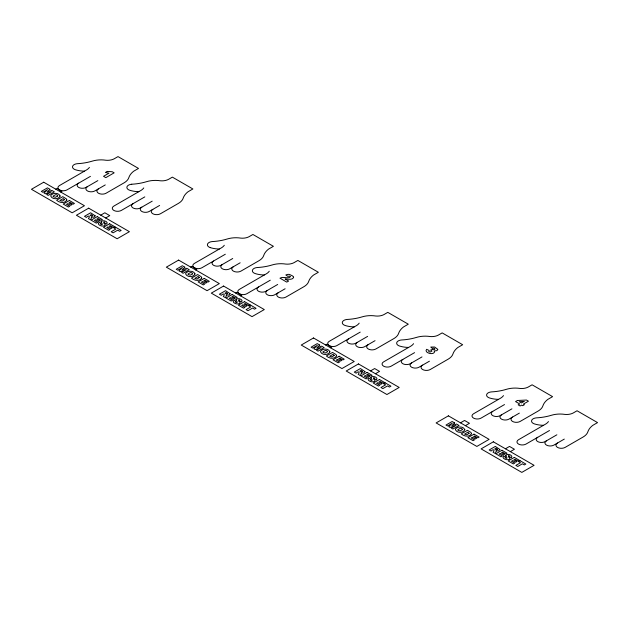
<?xml version="1.0" encoding="UTF-8"?>
<svg xmlns="http://www.w3.org/2000/svg" width="629" height="629" viewBox="0 0 629 629"><rect width="100%" height="100%" fill="white"/><g stroke="black" fill="none" stroke-linecap="round" stroke-linejoin="round"><path stroke-width="0.94" d="M55.792 189.187L57.019 188.48L61.925 191.31L60.699 192.018M90.434 176.356L66.981 189.895A5.307 3.066 0 0 1 59.472 189.895A5.307 3.066 0 0 1 59.472 185.563L86.409 170.011A13.437 7.76 0 0 0 89.404 167.385M97.841 180.625L86.087 187.411A5.236 3.019 0 0 1 78.68 187.411A5.236 3.019 0 0 1 78.68 183.141M105.271 184.918L94.861 190.925A5.252 3.035 0 0 1 87.431 190.925A5.252 3.035 0 0 1 87.431 186.632M100.758 215.149L104.846 212.783L109.753 215.621L105.664 217.98M144.804 196.885L121.342 210.424A5.307 3.066 0 0 1 113.841 210.424A5.307 3.066 0 0 1 113.841 206.092L140.778 190.54A13.437 7.76 0 0 0 143.766 187.914M152.202 201.162L140.448 207.947A5.236 3.019 0 0 1 133.049 207.947A5.236 3.019 0 0 1 133.049 203.67M159.632 205.447L149.23 211.454A5.252 3.035 0 0 1 141.8 211.454A5.252 3.035 0 0 1 141.8 207.169M190.689 267.066L191.916 266.358L196.822 269.188L195.595 269.896M225.324 254.234L201.87 267.773A5.307 3.066 0 0 1 194.369 267.773A5.307 3.066 0 0 1 194.369 263.441L221.306 247.889A13.437 7.76 0 0 0 224.294 245.263M232.73 258.503L220.976 265.289A5.236 3.019 0 0 1 213.577 265.289A5.236 3.019 0 0 1 213.577 261.019M240.16 262.796L229.758 268.803A5.252 3.035 0 0 1 222.328 268.803A5.252 3.035 0 0 1 222.328 264.51M235.655 293.028L236.881 292.32L241.788 295.15L240.561 295.858M270.289 280.196L246.835 293.735A5.307 3.066 0 0 1 239.334 293.735A5.307 3.066 0 0 1 239.334 289.403L266.271 273.851A13.437 7.76 0 0 0 269.259 271.225M277.696 284.465L265.941 291.251A5.236 3.019 0 0 1 258.535 291.251A5.236 3.019 0 0 1 258.535 286.981M285.126 288.758L274.724 294.765A5.252 3.035 0 0 1 267.294 294.765A5.252 3.035 0 0 1 267.294 290.472M325.578 344.944L326.805 344.236L331.711 347.066L330.484 347.774M360.22 332.112L336.767 345.651A5.307 3.066 0 0 1 329.258 345.651A5.307 3.066 0 0 1 329.258 341.319L356.195 325.767A13.437 7.76 0 0 0 359.19 323.141M367.619 336.389L355.865 343.175A5.236 3.019 0 0 1 348.466 343.175A5.236 3.019 0 0 1 348.466 338.897M375.049 340.674L364.647 346.681A5.252 3.035 0 0 1 357.217 346.681A5.252 3.035 0 0 1 357.217 342.388M370.544 370.906L374.632 368.547L379.539 371.377L375.45 373.736M414.582 352.641L391.128 366.188A5.307 3.066 0 0 1 383.627 366.188A5.307 3.066 0 0 1 383.627 361.856L410.564 346.296A13.437 7.76 0 0 0 413.552 343.67M421.988 356.918L410.234 363.704A5.236 3.019 0 0 1 402.827 363.704A5.236 3.019 0 0 1 402.827 359.426M429.418 361.203L419.016 367.21A5.252 3.035 0 0 1 411.586 367.21A5.252 3.035 0 0 1 411.586 362.925M460.475 422.822L464.564 420.463L469.462 423.293L465.381 425.66M504.513 404.565L481.059 418.104A5.307 3.066 0 0 1 473.551 418.104A5.307 3.066 0 0 1 473.551 413.772L500.487 398.22A13.437 7.76 0 0 0 503.483 395.594M511.92 408.834L500.165 415.62A5.236 3.019 0 0 1 492.759 415.62A5.236 3.019 0 0 1 492.759 411.35M519.35 413.127L508.94 419.134A5.252 3.035 0 0 1 501.51 419.134A5.252 3.035 0 0 1 501.51 414.841M505.441 448.784L509.521 446.425L514.428 449.255L510.339 451.614M549.479 430.519L526.025 444.066A5.307 3.066 0 0 1 518.516 444.066A5.307 3.066 0 0 1 518.516 439.734L545.453 424.182A13.437 7.76 0 0 0 548.449 421.548M556.877 434.796L545.123 441.582A5.236 3.019 0 0 1 537.724 441.582A5.236 3.019 0 0 1 537.724 437.312M564.307 439.089L553.905 445.096A5.252 3.035 0 0 1 546.475 445.096A5.252 3.035 0 0 1 546.475 440.803M98.478 188.842A5.378 3.106 0 0 0 98.478 193.229A5.378 3.106 0 0 0 106.081 193.229L124.055 182.85A17.266 9.97 0 0 0 128.819 177.637A26.968 15.568 0 0 1 133.662 171.23L138.506 168.43L118.016 156.597L114.085 158.862A9.734 5.622 0 0 1 106.01 160.253A18.689 10.795 0 0 0 92.259 161.126A39.383 22.738 0 0 1 77.367 163.689A5.606 3.239 0 0 0 72.602 166.315A5.606 3.239 0 0 0 75.401 169.744A19.806 11.432 0 0 0 84.451 171.143M152.839 209.371A5.378 3.106 0 0 0 152.839 213.758A5.378 3.106 0 0 0 160.442 213.758L178.424 203.379A17.266 9.97 0 0 0 183.181 198.166A26.968 15.568 0 0 1 188.024 191.766L192.875 188.967L172.377 177.134L168.454 179.399A9.734 5.622 0 0 1 160.379 180.79A18.689 10.795 0 0 0 146.628 181.663A39.383 22.738 0 0 1 131.728 184.226M138.812 191.672A19.806 11.432 0 0 1 129.771 190.273A5.606 3.239 0 0 1 126.972 186.844A5.606 3.239 0 0 1 131.728 184.234M233.367 266.72A5.378 3.106 0 0 0 233.367 271.107A5.378 3.106 0 0 0 240.97 271.107L258.944 260.728A17.266 9.97 0 0 0 263.708 255.516A26.968 15.568 0 0 1 268.552 249.108L273.403 246.309L252.905 234.475L248.982 236.748A9.734 5.622 0 0 1 240.907 238.132A18.689 10.795 0 0 0 227.155 239.012A39.383 22.738 0 0 1 212.256 241.575A5.606 3.239 0 0 0 207.499 244.194A5.606 3.239 0 0 0 210.29 247.622M219.34 249.021A19.806 11.432 0 0 1 210.298 247.622M278.332 292.682A5.378 3.106 0 0 0 278.332 297.069A5.378 3.106 0 0 0 285.936 297.069L303.909 286.69A17.266 9.97 0 0 0 308.674 281.478A26.968 15.568 0 0 1 313.517 275.07L318.36 272.271L297.871 260.437L293.947 262.702A9.734 5.622 0 0 1 285.865 264.094A18.689 10.795 0 0 0 272.121 264.966A39.383 22.738 0 0 1 257.222 267.529A5.606 3.239 0 0 0 252.457 270.148A5.606 3.239 0 0 0 255.256 273.584A19.806 11.432 0 0 0 264.306 274.983M368.256 344.598A5.378 3.106 0 0 0 368.256 348.985A5.378 3.106 0 0 0 375.859 348.985L393.84 338.606A17.266 9.97 0 0 0 398.605 333.394A26.968 15.568 0 0 1 403.448 326.994L408.292 324.194L387.794 312.361L383.871 314.626A9.734 5.622 0 0 1 375.796 316.017A18.689 10.795 0 0 0 362.045 316.89A39.383 22.738 0 0 1 347.145 319.453A5.606 3.239 0 0 0 342.388 322.072A5.606 3.239 0 0 0 345.187 325.5A19.806 11.432 0 0 0 354.237 326.899M422.625 365.127A5.378 3.106 0 0 0 422.625 369.522A5.378 3.106 0 0 0 430.228 369.522L448.202 359.143A17.266 9.97 0 0 0 452.966 353.923A26.968 15.568 0 0 1 457.81 347.522L462.661 344.723L442.163 332.89L438.24 335.155A9.734 5.622 0 0 1 430.165 336.546A18.689 10.795 0 0 0 416.414 337.419A39.383 22.738 0 0 1 401.514 339.982A5.606 3.239 0 0 0 396.757 342.601A5.606 3.239 0 0 0 399.549 346.029A19.806 11.432 0 0 0 408.598 347.436M557.514 443.005A5.378 3.106 0 0 0 557.514 447.4A5.378 3.106 0 0 0 565.117 447.4L583.099 437.021A17.266 9.97 0 0 0 587.863 431.809A26.968 15.568 0 0 1 592.707 425.401L597.55 422.602L577.052 410.768L573.129 413.033A9.734 5.622 0 0 1 565.054 414.425A18.689 10.795 0 0 0 551.303 415.297A39.383 22.738 0 0 1 536.403 417.86A5.606 3.239 0 0 0 531.647 420.479A5.606 3.239 0 0 0 534.446 423.915A19.806 11.432 0 0 0 543.495 425.314M512.549 417.051A5.378 3.106 0 0 0 512.549 421.438A5.378 3.106 0 0 0 520.159 421.438L538.133 411.059A17.266 9.97 0 0 0 542.898 405.847A26.968 15.568 0 0 1 547.741 399.439L552.584 396.64L532.095 384.806L528.163 387.079A9.734 5.622 0 0 1 520.089 388.463A18.689 10.795 0 0 0 506.337 389.335A39.383 22.738 0 0 1 491.446 391.906A5.606 3.239 0 0 0 486.681 394.525A5.606 3.239 0 0 0 489.48 397.953A19.806 11.432 0 0 0 498.53 399.352M437.768 349.354L436.982 350.636L434.104 350.951L434.623 351.902L433.774 352.971A3.853 2.225 0 0 1 430.999 353.616C429.002 353.608 424.481 351.8 426.588 349.323L429.159 350.455L428.742 351.548L430.173 352.059L431.958 351.045L430.606 350.054L432.61 349.37A1.462 0.841 0 0 0 434.175 349.59C436.211 348.93 433.405 347.554 432.508 348.521L430.747 347.059L434.678 347.043L437.768 349.354M95.183 215.841L93.933 217.209L91.26 217.107L91.504 217.886L90.529 219.812L88.39 218.578C90.71 216.164 88.367 215.063 86.401 217.43L84.498 216.329L90.631 212.791L95.183 215.841M230.08 293.719L228.822 295.095L226.149 294.985L226.401 295.764L225.426 297.69L223.287 296.456C225.599 294.042 223.256 292.941 221.298 295.308L219.395 294.215L225.528 290.669L230.08 293.719M364.969 371.605L363.719 372.973L361.046 372.871L361.29 373.642L360.315 375.576L358.176 374.334C360.488 371.92 358.153 370.827 356.187 373.186L354.284 372.093L360.417 368.547L364.969 371.605M499.866 449.483L498.608 450.851L495.935 450.749L496.187 451.52L495.212 453.454L493.065 452.22C495.385 449.798 493.042 448.705 491.084 451.072L489.181 449.971L495.306 446.433L499.866 449.483M101.033 221.825C101.914 223.24 103.612 225.929 100.585 224.238A1.313 0.755 0 0 1 100.64 223.625L100.939 223.35L99.02 222.375C96.465 224.427 101.332 226.464 103.14 226.047A2.76 1.596 0 0 0 104.964 225.292L105.271 224.537C102.134 222.792 104.5 220.268 104.87 223.122L106.765 224.097C109.076 221.565 102.236 219.277 101.033 221.825M235.922 299.703C236.803 301.118 238.509 303.807 235.474 302.117A1.313 0.755 0 0 1 235.529 301.503L235.828 301.228L233.917 300.253C231.362 302.305 236.221 304.342 238.029 303.925A2.76 1.596 0 0 0 239.861 303.17L240.16 302.423C237.023 300.67 239.39 298.146 239.767 301L241.654 301.975C243.973 299.451 237.133 297.155 235.922 299.703M370.819 377.589C371.692 378.996 373.398 381.685 370.371 379.995A1.313 0.755 0 0 1 370.426 379.381L370.725 379.106L368.806 378.131C366.251 380.183 371.118 382.22 372.926 381.803A2.76 1.596 0 0 0 374.75 381.048L375.057 380.301C371.92 378.548 374.286 376.024 374.656 378.886L376.551 379.853C378.862 377.329 372.022 375.033 370.819 377.589M505.708 455.467C506.589 456.882 508.295 459.571 505.26 457.881A1.313 0.755 0 0 1 505.315 457.259L505.614 456.984L503.695 456.009C501.148 458.061 506.007 460.098 507.815 459.681A2.76 1.596 0 0 0 509.647 458.934L509.946 458.179C506.809 456.426 509.175 453.902 509.553 456.764L511.44 457.731C513.759 455.207 506.919 452.911 505.708 455.467M293.586 277.153L293.546 277.704C291.644 280.353 287.815 278.875 285.086 278.993L288.632 281.045L286.777 282.114L279.968 278.175C282.964 275.974 288.884 279.496 290.567 276.571L289.261 276.06L287.925 276.398L285.833 274.983L286.879 274.598A3.224 1.863 0 0 1 289.654 274.503L292.737 276.029L293.586 277.153M60.132 196.012C58.756 199.605 52.238 199.637 50.752 196.099A4.026 2.327 0 0 1 51.374 194.809C53.772 192.584 58.835 192.749 60.132 196.012M195.021 273.89C193.646 277.491 187.135 277.515 185.649 273.977A4.026 2.327 0 0 1 186.27 272.687C188.661 270.47 193.724 270.627 195.021 273.89M329.918 351.768C328.542 355.369 322.024 355.393 320.538 351.855A4.026 2.327 0 0 1 321.16 350.565C323.558 348.348 328.621 348.505 329.918 351.768M464.807 429.646C463.431 433.247 456.921 433.271 455.435 429.733A4.026 2.327 0 0 1 456.056 428.443C458.447 426.226 463.51 426.391 464.807 429.646M92.675 215.582L92.408 215.959A0.802 0.464 0 0 1 91.677 216.085L90.049 215.322L91.299 214.607L92.675 215.582M227.572 293.468L227.305 293.837A0.802 0.464 0 0 1 226.566 293.963L224.946 293.2L226.188 292.485L227.572 293.468M362.461 371.346L362.194 371.715A0.802 0.464 0 0 1 361.455 371.849L359.835 371.086L361.085 370.363L362.461 371.346M497.358 449.224L497.083 449.593A0.802 0.464 0 0 1 496.352 449.727L494.724 448.964L495.974 448.241L497.358 449.224M64.394 199.66L62.177 201.146L59.881 200.509L63.23 198.575L64.394 199.66M199.291 277.546L197.066 279.032L194.77 278.388L198.119 276.453L199.291 277.546M334.18 355.424L331.955 356.91L329.667 356.266L333.016 354.331L334.18 355.424M469.077 433.302L466.852 434.788L464.556 434.144L467.905 432.209L469.077 433.302M66.855 200.077C64.763 203.859 59.283 202.79 56.594 200.219L62.727 196.68L66.234 198.772L66.855 200.077M201.752 277.955C199.66 281.737 194.172 280.676 191.483 278.097L197.616 274.558L201.123 276.65L201.752 277.955M336.641 355.833C334.549 359.615 329.069 358.554 326.38 355.975L332.505 352.437L336.02 354.528L336.641 355.833M471.53 433.711C469.446 437.493 463.958 436.432 461.269 433.853L467.402 430.315L470.909 432.406L471.53 433.711M57.632 195.996L55.415 197.286L53.253 196.657A1.565 0.904 0 0 1 53.237 196.028L55.446 194.754A1.588 0.912 0 0 1 56.539 194.762L57.593 195.367A1.58 0.912 0 0 1 57.632 195.996M192.521 273.874L190.304 275.164L188.15 274.535A1.565 0.904 0 0 1 188.126 273.906L190.335 272.632A1.588 0.912 0 0 1 191.428 272.64L192.482 273.245A1.58 0.912 0 0 1 192.521 273.874M327.41 351.76L325.193 353.042L323.039 352.421A1.565 0.904 0 0 1 323.023 351.784L325.224 350.51A1.588 0.912 0 0 1 326.325 350.518L327.379 351.124A1.58 0.912 0 0 1 327.41 351.76M462.307 429.638L460.09 430.928L457.928 430.299A1.565 0.904 0 0 1 457.912 429.662L460.121 428.388A1.588 0.912 0 0 1 461.214 428.396L462.268 429.002A1.58 0.912 0 0 1 462.307 429.638M49.95 189.305L47.183 192.01L51.861 190.406L54.353 191.845L48.221 195.383L46.672 194.495L51.35 191.79L45.477 193.803L44.069 192.993L47.552 189.604L42.874 192.301L41.325 191.405L47.458 187.867L49.95 189.305M184.84 267.183L182.072 269.888L186.758 268.292L189.25 269.723L183.118 273.269L181.561 272.373L186.239 269.668L180.366 271.681L178.966 270.871L182.449 267.482L177.771 270.179L176.214 269.283L182.347 265.745L184.84 267.183M319.736 345.062L316.961 347.774L321.647 346.17L324.139 347.609L318.007 351.147L316.458 350.251L321.128 347.546L315.263 349.559L313.855 348.749L317.338 345.36L312.66 348.057L311.111 347.161L317.244 343.623L319.736 345.062M454.625 422.94L451.858 425.652L456.544 424.048L459.028 425.487L452.896 429.025L451.347 428.129L456.025 425.432L450.152 427.437L448.744 426.627L452.227 423.238L447.557 425.935L446 425.047L452.133 421.501L454.625 422.94M43.715 182.213L31.45 189.29L72.178 212.799L84.435 205.722L43.715 182.213M107.268 171.403L105.405 172.48L108.982 173.172L103.533 176.317L105.829 177.645L114.148 172.841L112.269 171.756L107.268 171.403M69.355 200.509L63.222 204.048L68.396 207.035L69.78 206.233L66.509 204.346L67.72 203.647L70.668 205.345L71.918 204.622L68.97 202.923L69.945 202.357L73.121 204.197L74.434 203.442L69.355 200.509M88.673 208.168L76.416 215.252L117.136 238.761L129.401 231.684L88.673 208.168M97.267 216.62L91.134 220.158L96.3 223.146L97.692 222.344L94.421 220.457L95.632 219.757L98.58 221.463L99.83 220.74L96.882 219.034L97.857 218.475L101.033 220.307L102.346 219.552L97.267 216.62M109.635 223.767L103.51 227.305L108.675 230.285L110.067 229.491L106.796 227.596L107.999 226.904L110.948 228.602L112.198 227.879L109.249 226.181L110.224 225.614L113.409 227.454L114.714 226.699L109.635 223.767M115.398 227.093L113.88 227.965L115.815 229.082L111.199 231.747L113.094 232.84L117.709 230.175L119.644 231.291L121.153 230.411L115.398 227.093M178.605 260.091L166.339 267.168L207.067 290.684L219.332 283.6L178.605 260.091M204.252 278.388L198.119 281.926L203.285 284.913L204.677 284.111L201.406 282.224L202.617 281.525L205.565 283.223L206.815 282.507L203.867 280.801L204.842 280.243L208.018 282.075L209.323 281.32L204.252 278.388M223.57 286.046L211.305 293.13L252.032 316.639L264.29 309.562L223.57 286.046M232.156 294.498L226.023 298.044L231.197 301.024L232.588 300.222L229.318 298.335L230.521 297.635L233.469 299.341L234.719 298.618L231.771 296.912L232.746 296.353L235.93 298.185L237.235 297.431L232.156 294.498M244.532 301.645L238.399 305.183L243.565 308.171L244.956 307.369L241.685 305.482L242.896 304.782L245.845 306.48L247.095 305.757L244.146 304.059L245.121 303.493L248.298 305.332L249.611 304.578L244.532 301.645M250.287 304.971L248.777 305.843L250.704 306.96L246.088 309.625L247.983 310.718L252.599 308.053L254.533 309.169L256.05 308.296L250.287 304.971M313.494 337.97L301.236 345.046L341.956 368.563L354.221 361.478L313.494 337.97M339.141 356.266L333.008 359.804L338.182 362.791L339.566 361.989L336.295 360.103L337.506 359.403L340.454 361.109L341.704 360.386L338.756 358.679L339.731 358.121L342.907 359.953L344.22 359.198L339.141 356.266M358.459 363.932L346.202 371.008L386.921 394.525L399.187 387.44L358.459 363.932M367.053 372.384L360.92 375.922L366.086 378.902L367.478 378.1L364.207 376.213L365.418 375.513L368.366 377.219L369.616 376.496L366.668 374.798L367.643 374.231L370.819 376.071L372.124 375.309L367.053 372.384M379.421 379.523L373.288 383.061L378.461 386.049L379.845 385.247L376.574 383.36L377.785 382.66L380.734 384.358L381.984 383.643L379.035 381.937L380.01 381.378L383.187 383.21L384.5 382.456L379.421 379.523M385.184 382.849L383.666 383.721L385.601 384.838L380.985 387.503L382.88 388.596L387.495 385.931L389.43 387.047L390.939 386.175L385.184 382.849M448.391 415.848L436.125 422.932L476.853 446.441L489.11 439.356L448.391 415.848M517.415 400.492L515.552 401.569L519.688 403.96L518.162 404.84L520.136 405.988L521.669 405.1L522.691 405.697L524.452 404.675L523.43 404.085L528.454 401.184L526.473 400.044L517.415 400.492M524.02 401.459L521.449 402.945L519.263 401.679L524.02 401.459M474.03 434.144L467.905 437.69L473.071 440.67L474.463 439.868L471.192 437.981L472.395 437.281L475.343 438.987L476.601 438.264L473.645 436.557L474.62 435.999L477.804 437.831L479.109 437.076L474.03 434.144M493.356 441.81L481.091 448.886L521.818 472.403L534.076 465.318L493.356 441.81M501.942 450.262L495.809 453.8L500.983 456.788L502.367 455.986L499.096 454.091L500.307 453.399L503.255 455.097L504.505 454.374L501.557 452.676L502.532 452.109L505.708 453.949L507.021 453.195L501.942 450.262M514.318 457.401L508.185 460.939L513.35 463.927L514.742 463.125L511.471 461.238L512.682 460.538L515.631 462.244L516.881 461.521L513.932 459.815L514.907 459.256L518.084 461.088L519.389 460.334L514.318 457.401M520.073 460.727L518.555 461.6L520.49 462.716L515.874 465.381L517.769 466.474L522.385 463.809L524.319 464.925L525.836 464.053L520.073 460.727"/></g></svg>
